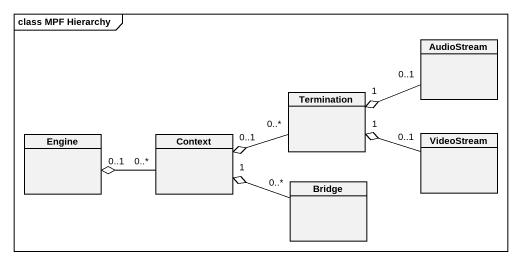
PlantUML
@startuml
mainframe class MPF Hierarchy
hide circle
hide empty members
class AudioStream
class Termination
class Engine
class Context
class VideoStream
class Bridge
AudioStream "0..1" -left-o "1" Termination
Termination "0..*" -left-o "0..1" Context
Context "0..*" -left-o "0..1" Engine
VideoStream "0..1" -left-o "1" Termination
Bridge "0..*" -left-o "1" Context
@enduml
